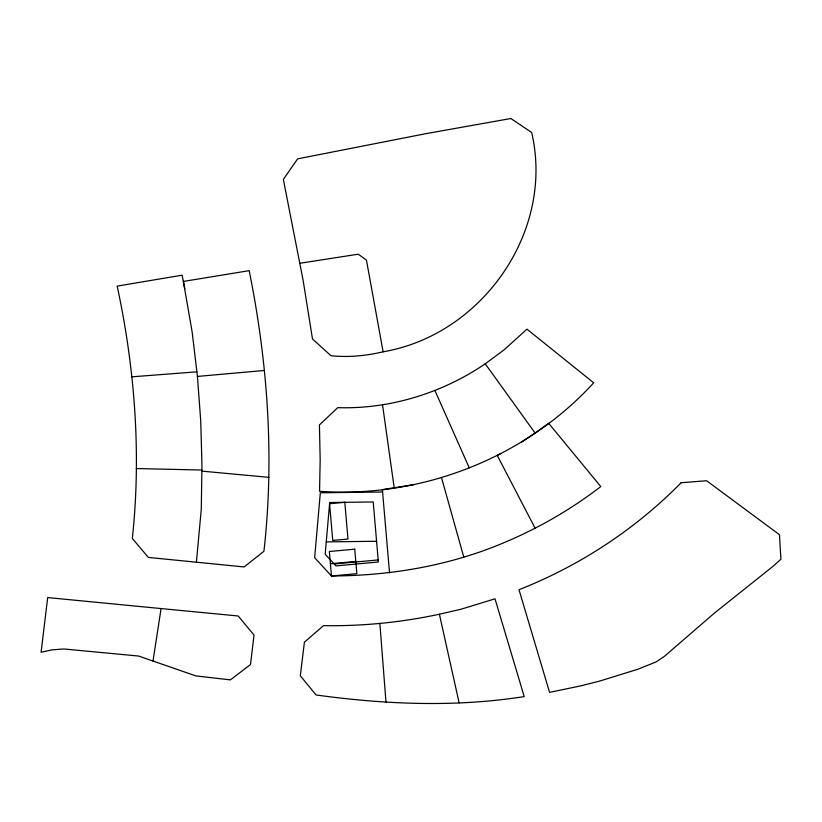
<?xml version="1.0" encoding="UTF-8"?>
<svg xmlns="http://www.w3.org/2000/svg" width="822" height="822" viewBox="0 0 822 822"><rect width="100%" height="100%" fill="white"/><g stroke="black" fill="none" stroke-linecap="round" stroke-linejoin="round"><path stroke-width="1.23" d="M184.816 288.717L182.114 275.195L117.186 286.107C134.931 368.77 141.405 454.289 132.321 538.472L148.35 557.419L244.144 566.954L263.924 551.264C274.527 457.772 267.777 362.718 249.179 270.654L183.378 281.443L192.214 332.427L197.424 376.425L200.712 420.628L201.965 464.954L201.277 509.311L196.396 562.197M153.005 661.042L161.081 608.568L238.195 615.997L254.029 635.067L250.515 664.515L230.407 679.886L195.811 675.889L138.641 656.048L63.808 648.969L51.611 649.914L41.1 652.236L47.676 597.573L161.081 608.568M485.237 363.807C442.298 393.05 389.813 409.335 337.75 407.65L319.419 424.953L320.179 459.806L319.553 491.279C421.07 498.533 524.898 458.049 593.7 382.816L526.953 329.17L503.948 349.977L485.237 363.807L535.112 433.04L548.664 423.299L600.779 486.573C564.673 514.315 524.241 536.191 481.343 551.459C433.225 568.321 382.374 575.821 331.461 575.975L314.662 557.686L320.323 492.789L382.59 492.008M521.456 442.144L535.112 433.04M501.132 453.538L497.238 455.409L535.173 528.32M383.114 351.806C482.319 334.78 554.768 231.434 531.67 132.476L510.873 118.512L425.426 133.75L297.636 158.852L283.343 179.401L303.154 280.497L312.473 338.941L330.937 355.71C348.425 357.56 366.037 355.823 383.114 351.806L366.458 260.101L358.258 254.193L299.742 263.287M439.39 614.219L461.05 609.215L495.008 598.817L524.22 696.594C455.285 707.434 384.953 704.475 316.049 694.97L300.318 675.797L304.407 642.157L323.508 625.634C362.41 626.282 401.372 622.398 439.39 614.219L459.138 702.892M413.713 484.672L382.384 489.614L389.525 572.8M330.413 563.748L355.803 561.416M334.133 563.974L378.182 559.936M197.424 376.425L264.17 370.486M131.931 376.825L196.859 371.832M326.262 541.893L376.579 541.266M136.308 468.54L201.904 470.04M201.893 471.129L268.928 477.346M434.859 390.399L469.259 467.8M441.486 477.52L463.783 557.141M382.549 404.866L394.241 488.114M379.856 623.343L385.98 702.08M329.694 502.509L325.183 554.223L335.9 565.896L378.356 562.001L373.209 501.965L329.694 502.509M681.14 482.72C635.303 529.358 579.787 565.711 519.001 589.723L549.569 692.36L580.918 685.846L600.07 680.955L637.821 669.252L656.12 661.916L664.515 656.264L714.123 613.325L773.502 565.937L780.9 559.237L779.472 534.701L706.612 480.747L681.14 482.72M344.819 502.314L329.581 503.711L332.735 540.434L347.973 539.037L344.819 502.314M354.755 549.178L329.355 551.5L331.461 575.986L356.851 573.664L354.755 549.178"/></g></svg>
